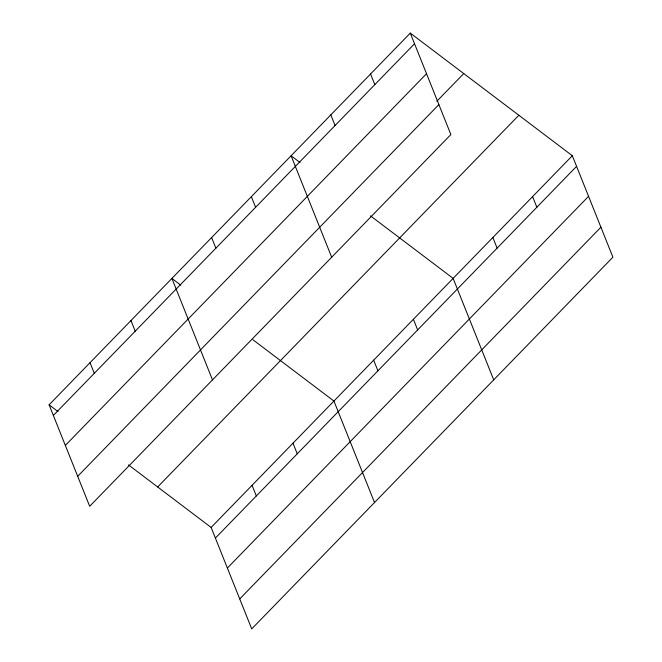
<?xml version="1.0" encoding="UTF-8"?>
<svg xmlns="http://www.w3.org/2000/svg" width="662" height="662" viewBox="0 0 662 662"><rect width="100%" height="100%" fill="white"/><g stroke="black" fill="none" stroke-linecap="round" stroke-linejoin="round"><path stroke-width="0.99" d="M410.283 33.1L450.872 134.56L89.676 506.281L49.096 404.813L410.283 33.1L572.324 155.719L612.904 257.187L251.717 628.9L211.128 527.44L128.494 464.898M53.349 415.455L414.544 43.742M65.339 445.427L426.527 73.714M436.796 101.311L463.756 73.565M77.694 476.309L438.881 104.588M157.664 486.975L518.851 115.254M211.128 527.44L572.324 155.719M215.39 538.082L576.577 166.361M227.372 568.054L588.568 196.333M239.727 598.928L600.914 227.215M300.002 162.513L291.09 155.769L331.679 257.228M370.488 215.853L453.131 278.388L493.711 379.847M180.809 285.173L171.897 278.429L212.485 379.897M252.917 339.747L333.938 401.056L374.518 502.516M49.096 404.813L58.008 411.557M532.596 196.614L536.849 207.256M492.859 237.501L497.121 248.142M370.555 73.987L374.808 84.628M413.402 319.274L417.656 329.916M330.826 114.874L335.08 125.515M373.666 360.169L377.928 370.811M251.361 196.655L255.615 207.297M211.633 237.542L215.886 248.184M293.001 443.184L297.255 453.826M252.065 485.312L256.326 495.954M130.968 320.557L135.222 331.199M90.032 362.685L94.285 373.327"/></g></svg>
